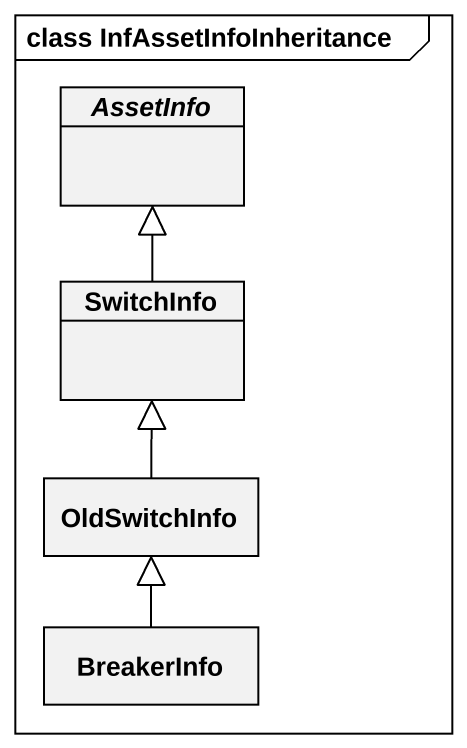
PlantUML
@startuml
mainframe class InfAssetInfoInheritance
hide circle
hide empty members
abstract class AssetInfo
class SwitchInfo
class OldSwitchInfo
class BreakerInfo
SwitchInfo -up-|> AssetInfo
OldSwitchInfo -up-|> SwitchInfo
BreakerInfo -up-|> OldSwitchInfo
@enduml
